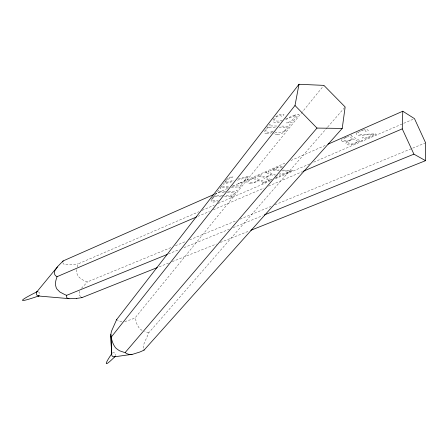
<?xml version="1.0" encoding="UTF-8"?>
<svg xmlns="http://www.w3.org/2000/svg" width="448" height="448" viewBox="0 0 448 448"><rect width="100%" height="100%" fill="white"/><g stroke="black" fill="none" stroke-linecap="round" stroke-linejoin="round"><path stroke-width="0.34" stroke-dasharray="2.24 1.68" d="M76.681 269.573L76.664 272.149L77.168 274.266A6.25 4.67 57.3 0 0 77.89 275.722C80.058 279.026 83.894 280.627 87.489 281.87L172.178 247.044M77.174 267.008L77.672 265.367A44.307 33.622 55.4 0 1 78.238 263.838L198.884 211.747M327.264 127.54L148.904 332.646L143.993 343.762A6.362 1.277 -68.1 0 0 143.618 345.156L143.478 348.886M211.49 199.293L211.058 200.777A5.292 2.346 -18.6 0 0 211.277 201.264L211.467 201.466A5.236 2.318 -18.6 0 0 213.114 202.037M211.613 199.097L213.102 197.154M274.148 118.328L273.078 120.187L273.37 121.744A5.902 2.929 -22.2 0 0 274.238 122.287L275.531 122.55A7.997 3.97 -22.3 0 0 277.614 122.483L281.277 121.548M81.418 288.327L87.489 281.87M213.298 196.902L214.894 194.852M220.494 187.645L219.912 188.395L220.808 188.11A1.254 0.571 -19 0 1 222.281 187.331M220.64 187.46L222.253 185.388L222.936 185.371L222.516 186.049L222.874 186.278L229.236 186.127M226.038 180.522L223.149 184.24L233.593 181.261M226.363 180.102L228.312 177.593L232.932 176.63L232.814 177.072L227.87 179.312L224.963 182.773L233.934 180.219M213.612 197.35L212.324 199.13L212.19 200.2A3.254 1.439 -18.6 0 0 212.38 200.441A3.422 1.518 -18.6 0 0 212.576 200.57L215.107 200.894L218.322 200.357M291.967 120.467L296.156 115.276L294.902 115.696A32.525 15.445 -22.5 0 0 293.468 116.256L292.001 116.85A59.186 27.339 -22.3 0 0 290.718 117.387L285.32 119.773M231.381 196.767L230.994 197.243L231.655 197.221L234.315 193.934L233.654 193.95L232.193 195.054L224.913 195.3M244.485 180.555L247.005 177.436L236.578 180.41M124.69 321.658L131.667 319.34A38.937 13.905 -15.1 0 0 135.302 317.632L323.898 85.378M350.711 135.531L359.878 140.683L362.617 140.269L352.24 144.48A5.925 2.274 -13.9 0 1 349.882 144.883A5.096 1.954 -13.9 0 1 347.76 144.788L347.026 144.558A7.347 2.822 -14 0 1 345.906 143.158L348.158 140.98L344.31 141.691M327.723 127.014L344.691 107.503M356.81 132.686L356.272 133.442A5.382 2.1 -14.4 0 0 356.244 134.103L356.703 134.646A7.291 2.845 -14.4 0 0 357.879 135.145L361.11 135.363L369.387 134.613A53.665 19.734 -13.6 0 1 370.541 134.529L371.846 134.45A29.49 11.066 -14.1 0 1 373.094 134.394L374.13 134.394L367.304 137.346M341.757 139.462L341.65 139.574A3.836 1.49 -13.9 0 0 341.314 140.325L342.154 141.232M284.301 131.006L286.698 128.341A1.316 0.638 -22.2 0 0 286.446 127.473M342.182 139.104L342.546 138.852M357.123 132.418L357.51 132.143M272.25 132.3L270.379 133.207A6.177 3.018 -21.7 0 1 267.238 133.655M359.593 131.516L358.702 132.104A3.315 1.294 -14.4 0 0 358.238 132.664C360.399 136.517 366.94 133.683 370.72 134.047A39.766 14.818 -13.9 0 1 372.478 133.946A22.478 8.49 -14.2 0 1 375.547 133.89L376.32 134.344L365.585 138.986L362.242 137.861L362.93 137.564A9.24 3.562 -14.6 0 0 363.485 137.721L364.728 137.872A2.75 1.058 -14.4 0 0 367.326 137.362M272.815 131.219L272.39 131.432A3.836 1.876 -21.7 0 1 271.242 131.869L268.912 132.238A9.677 4.754 -21.8 0 1 268.078 132.238L266.263 131.818A3.164 1.551 -21.6 0 1 265.922 131.359M351.131 135.268L351.809 134.966M345.615 137.693L346.741 137.194M344.327 137.894L344.646 137.743M359.99 131.314L360.433 131.107M214.721 194.118L228.794 187.914M232.635 186.222L286.367 162.54M290.847 160.569L326.67 144.777M345.397 137.413L345.811 137.228M347.166 137.004L347.424 136.892A1.215 0.476 -14 0 1 349.076 136.651M349.961 140.073L352.923 138.779L348.97 136.707M268.649 180.566L268.15 180.779L271.55 179.642M272.166 179.043L271.774 179.206M275.688 177.52L276.002 177.716L280.409 175.812L278.544 176.126L277.463 175.806M276.063 177.358L276.097 177.341A1.109 0.409 -11.5 0 0 276.634 176.753M202.093 210.364L214.284 205.1M218.131 203.437L270.754 180.718M275.246 178.78L309.898 163.817M313.746 162.154L414.495 118.658M197.842 216.395L209.412 211.439M213.27 209.787L264.051 188.042M268.548 186.116L302.618 171.528M285.499 119L291.547 116.385A43.848 20.608 -22.4 0 1 293.541 115.584M175.409 245.717L186.402 241.198M189.633 239.865L236.824 220.461M240.061 219.134L271.09 206.371M274.971 204.775L425.6 142.839M168.403 253.966L179.418 249.491M183.949 247.649L229.298 229.214M233.184 227.629L262.332 215.779M159.264 266.801L169.008 262.92M172.256 261.626L216.418 244.02M220.315 242.469L248.892 231.078M361.133 130.827L361.833 130.592A4.155 1.624 -14.4 0 1 363.244 130.278L364.185 130.2A2.565 1.002 -14.5 0 1 364.913 130.278L365.518 130.654A1.859 0.728 -14.5 0 1 365.495 130.945L365.529 131.359L366.134 131.538A0.986 0.381 -14.5 0 0 366.582 131.494L368.06 130.85A1.523 0.594 -14.6 0 0 368.278 130.626C367.814 129.03 364.879 129.651 363.591 129.808M282.363 120.17C279.933 120.854 276.954 121.817 274.658 120.322A3.634 1.803 -22.2 0 1 274.439 119.678L276.125 117.18A4.558 2.262 -22.2 0 1 277.379 116.357L278.404 115.903A2.811 1.4 -22.2 0 1 279.378 115.674L280.622 115.73A2.038 1.014 -22.3 0 1 280.986 115.976L282.57 116.206A1.081 0.538 -22.4 0 0 283.052 115.987L283.948 114.856A1.674 0.834 -22.4 0 0 283.892 114.587C281.148 113.434 277.866 115.231 275.632 116.861A7.526 3.73 -22.3 0 0 274.462 117.953M271.611 179.262L270.648 179.306L265.602 177.352L271.51 174.776L274.305 175.885M238.42 178.942L248.864 175.963L243.242 182.913L238.224 183.803L238.454 183.378A12.37 5.645 -19.7 0 0 239.54 183.126L241.203 182.616A4.743 2.145 -19.7 0 0 244.552 180.555M362.421 130.066L362.998 129.931M277.508 134.456L278.695 134.361A5.583 2.699 -21.9 0 0 281.361 133.594A6.496 3.142 -21.9 0 0 283.623 132.328L285.544 130.626L290.321 124.751L289.61 124.74L287.762 126.174L279.978 126.073M222.914 195.367L215.617 195.586L215.264 195.339L215.774 194.572L215.09 194.594M215.001 196.694L221.99 196.47M224.577 196.386L230.989 196.179M218.098 192.73L225.17 192.517M227.175 192.461L234.158 192.254M225.764 191.408L218.77 191.604L218.366 191.402L218.775 190.714L218.092 190.736L215.796 193.687L216.686 193.402A1.243 0.56 -18.8 0 1 218.142 192.64M228.43 191.33L235.329 191.117L237.406 190.12L234.931 193.172L234.265 193.194L234.545 192.847A1.176 0.521 -19.3 0 0 234.226 192.181M222.236 187.426L229.057 187.247M231.224 187.191L238.398 187.001M232.271 186.049L239.579 185.847L241.679 184.834L239.165 187.947L238.493 187.964L238.778 187.611A1.187 0.532 -19.5 0 0 238.465 186.934M282.229 167.11L277.894 167.614L272.726 169.742L279.076 169.954M276.741 126.028L269.954 125.91L269.606 125.574L270.262 124.606L269.528 124.594L265.087 130.362L264.365 132.546A4.183 2.044 -21.6 0 0 264.981 133.28L267.21 133.689M269.136 127.316L276.192 127.417M279.076 127.456L286.367 127.557M282.867 170.083L292.891 170.414L283.125 174.636L279.401 174.065L279.938 173.774A11.519 4.329 -11.9 0 0 280.801 173.846L282.24 173.863A4.418 1.652 -11.8 0 0 286.104 173.046L290.444 171.136L281.674 170.845M279.154 170.766L270.273 170.475L279.602 166.37L282.727 166.74M121.974 321.916L118.328 320.992A35.834 12.594 -16 0 1 117.583 320.499M213.114 202.031L216.541 201.729A4.9 2.167 -18.7 0 0 217.403 201.488M148.904 332.646L144.626 331.638M253.501 178.657L258.446 180.533L255.993 181.602A5.236 1.949 -10.9 0 1 252.773 182.51A3.046 1.131 -10.9 0 1 251.91 182.577L249.486 182.19L248.304 181.255A3.226 1.204 -10.8 0 1 248.321 181.093A3.063 1.142 -10.8 0 1 248.438 180.841L252.05 178.836A1.109 0.414 -10.9 0 1 253.59 178.612M263.379 182.403L258.86 180.69L255.321 182.218A6.429 2.397 -10.9 0 1 251.614 183.182M259.162 176.17L268.996 179.973M266.683 172.866L271.096 174.614L265.194 177.195L260.641 175.414L261.503 174.681L261.083 174.518L256.883 176.366L257.678 176.361A1.17 0.442 -11.1 0 1 259.274 176.109M275.649 175.084L268.184 172.099L269.063 171.354L268.649 171.186L264.398 173.057L265.194 173.057A1.182 0.442 -11.3 0 1 266.801 172.799M357.997 141.439L353.298 138.975L348.415 141.411A3.886 1.495 -14 0 0 347.861 142.15L348.421 143.22L350.577 143.965A4.183 1.602 -14 0 0 353.797 143.618L357.47 142.139A1.198 0.459 -14.1 0 0 358.114 141.394M142.111 330.473L139.927 328.793A6.244 3.315 50.9 0 1 138.846 327.578L136.909 324.111L135.554 319.178A44.99 24.522 49.9 0 1 135.307 317.632M274.294 133.756L273.896 133.33M80.601 296.694L79.195 294.7L79.173 292.55A6.35 2.85 -49.1 0 1 79.604 291.29M62.793 262.64L63.414 263.889L64.814 264.583A6.362 1.966 -6.3 0 0 66.114 264.83L73.864 264.482A39.441 12.634 -6.2 0 0 78.238 263.833M293.546 115.601A24.791 11.883 -22.6 0 1 297.186 114.285L298.754 114.335L292.141 122.506L286.574 122.937L286.989 122.41A10.175 5.012 -22.6 0 0 287.868 122.321L289.582 121.94A3.024 1.478 -22.5 0 0 292.012 120.473M273.202 131.001A4.48 2.19 -21.7 0 1 272.804 131.208M277.514 134.45A8.053 3.903 -22 0 1 274.277 133.767M274.982 131.863A4.262 2.066 -21.9 0 0 275.223 132.177L277.346 132.821L280.935 132.574A4.586 2.218 -22 0 0 284.318 131.012M269.192 127.232A1.327 0.65 -21.7 0 0 267.546 128.083L266.392 129.618A5.858 2.867 -21.7 0 0 265.882 131.37M231.056 196.112A1.165 0.515 -19.1 0 1 231.386 196.767M213.601 197.35A1.176 0.526 -18.6 0 1 215.04 196.627M112.476 352.946A2.229 1.971 40.4 0 1 115.735 355.678M349.978 140.084A4.099 1.59 -13.9 0 1 347.43 140.75L347.004 140.818A3.511 1.366 -13.9 0 1 345.99 140.857L344.394 140.532A8.848 3.444 -14.1 0 1 343.941 140.314L343.342 139.502A2.901 1.126 -13.9 0 1 343.571 139.048A5.359 2.083 -13.9 0 1 345.425 137.799M344.277 141.719A5.656 2.195 -13.9 0 1 342.199 141.215M269.097 179.934A1.098 0.403 -11.3 0 1 268.649 180.566M263.486 182.364A1.092 0.403 -11.1 0 1 263.049 182.991L262.36 183.282L262.769 183.439L267.473 181.401L264.953 181.72L254.946 177.895L256.015 177.094L255.59 176.932L247.206 181.026A4.99 1.859 -10.8 0 0 246.859 181.49L246.781 181.714A4.934 1.837 -10.8 0 0 247.201 182.616L249.53 183.26A4.62 1.719 -10.9 0 0 251.614 183.176M38.321 291.788A2.268 1.641 67.1 0 1 39.598 295.198"/><path stroke-width="0.67" d="M250.841 230.3L425.555 160.67L425.6 142.839L414.495 118.658L402.797 111.222L327.953 144.211M425.555 160.67L413.918 154.157L402.248 128.867L402.797 111.222M110.83 334.421C111.289 338.884 112.498 343.61 115.209 347.323A6.412 3.226 51 0 0 116.334 348.55L119.465 350.745L123.833 352.251A45.786 23.57 52.1 0 0 125.194 352.514L316.988 128.078L342.227 128.425L345.15 106.977L323.898 85.378L299.001 84.269L116.614 319.626L111.737 330.641A6.418 1.036 -67.7 0 0 111.3 332.052L110.83 334.421L111.614 354.25L110.897 336.09M111.3 337.047L294.997 105.504L299.001 84.269M196.554 216.944L57.07 276.674C55.765 280.106 54.74 284.043 56.179 287.599A6.474 4.726 57.2 0 0 56.974 289.094L59.942 292.051L65.005 294.689A46.278 34.474 58.8 0 0 66.702 295.31L167.11 254.492M111.894 353.494C102.934 366.75 105.134 366.318 115.102 356.479M214.082 194.398L63.106 260.943L58.022 266.14L55.082 270.329A6.49 2.705 -48.7 0 0 54.572 271.606C53.726 273.7 55.149 275.862 57.07 276.674M36.663 292.085L57.378 266.913M125.205 352.509A38.517 12.152 -16.3 0 0 126.566 353.562L128.733 354.318L131.258 354.424A6.39 1.982 -15.7 0 0 132.871 354.217L139.686 352.072A37.458 11.984 -15.4 0 0 144.094 350.095L342.227 128.425M37.206 291.687C17.304 301.622 17.343 303.324 38.864 295.915M303.257 171.254L402.248 128.867M264.275 214.99L413.918 154.157M157.315 267.579L81.973 297.606L81.374 297.254M114.251 356.838L132.042 354.346M76.731 298.374L69.692 298.726A6.451 1.753 -6.7 0 1 68.382 298.536L66.853 297.836L66.354 296.61A38.315 10.489 -7.3 0 1 66.713 295.31M38.237 295.977L68.998 298.648M294.997 105.504L316.988 128.078M144.105 350.101L143.892 349.81M116.956 319.956A35.834 12.594 -16 0 1 116.637 319.62M115.287 356.356A2.229 1.971 40.4 0 1 111.793 353.668M62.838 261.862A35.818 11.144 -6.9 0 1 63.129 260.943M81.973 297.601A37.8 10.629 -6.6 0 1 76.731 298.379M39.29 295.646A2.268 1.641 67.1 0 1 36.534 294.482A2.268 1.641 67.1 0 1 37.52 291.62"/></g></svg>
